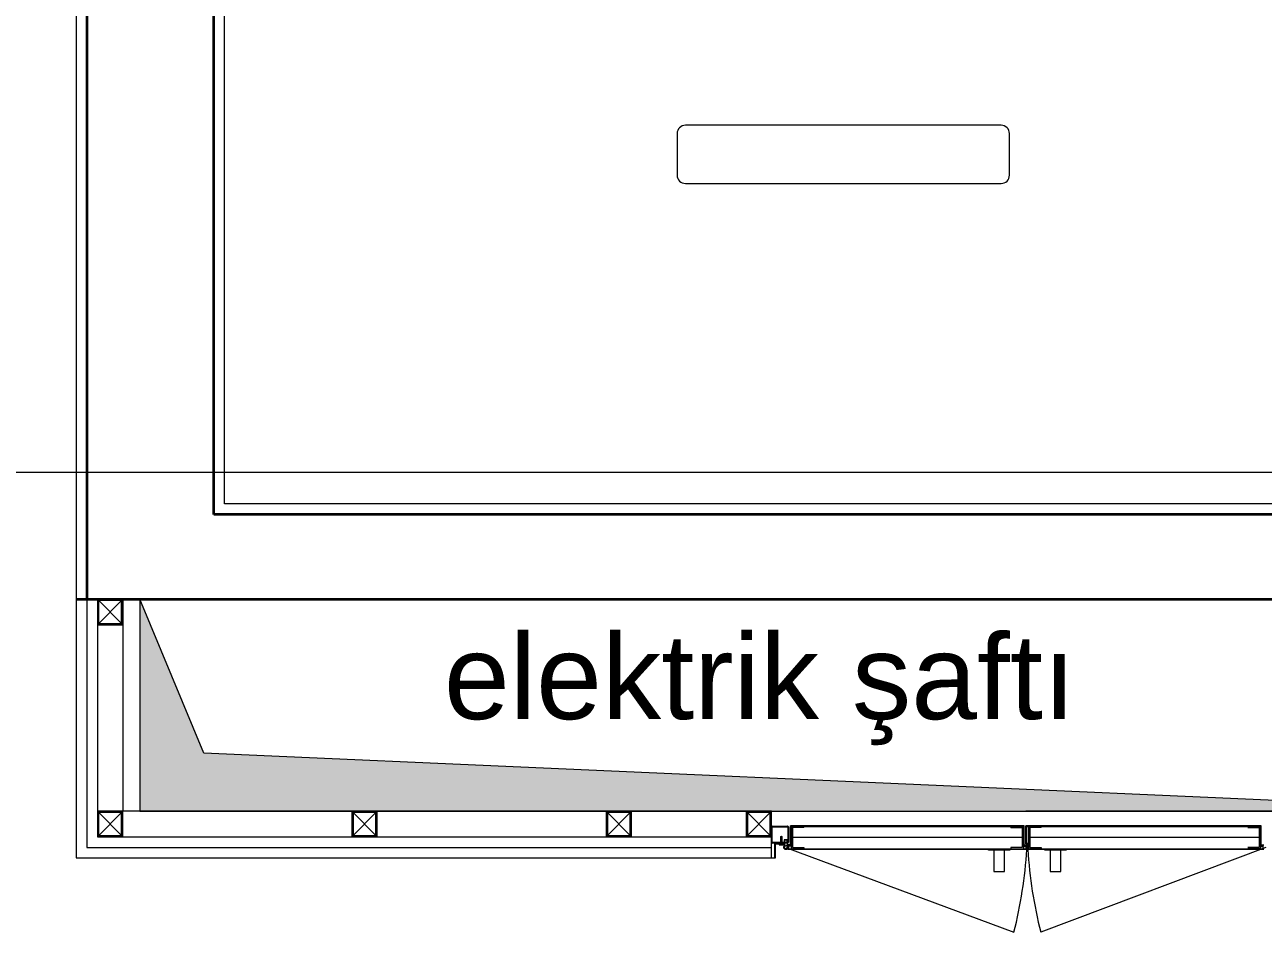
# Model space of a CAD drawing. Header units: centimetres. Extents: x 405464 to 563355, y 50011 to 66875.
# Drawn here: x 517623.6 to 517915.7, y 54660.9 to 54874.9 of the extents above; entities that cross this region are included whole.
import ezdxf
from ezdxf.enums import TextEntityAlignment as Align

# ---------------------------------------------------------------- set-up
doc = ezdxf.new("R2010")
doc.units = ezdxf.units.CM
doc.linetypes.add('DASHDOT', pattern=[25.4, 12.7, -6.35, 0, -6.35])
doc.linetypes.add('HIDDEN', pattern=[9.525, 6.35, -3.175])
doc.layers.get('0').update_dxf_attribs({"lineweight": 9})
for name, color, linetype, lineweight in [('0-KRCN-MİMARİ-220526', 8, 'Continuous', 9), ('A8-MATERIAALIT', 8, 'Continuous', 0), ('A_Aks', 30, 'DASHDOT', 9), ('A_Pencere Doğrama-Ex', 140, 'Continuous', 15), ('D_Aluminyum-RefEdit0', 140, 'Continuous', 18), ('D_Merkez', 51, 'Continuous', 13), ('D_Profil', 155, 'Continuous', 15), ('DV_Alcipan_Ylt', 93, 'BATTING', 9), ('DV_Masif', 2, 'Continuous', 35), ('DV_Siva', 30, 'Continuous', 9), ('G_0.13', 145, 'Continuous', 13), ('M00_Mahal_No$0$MH_Alan', 51, 'Continuous', 9), ('TR_Genel', 251, 'Continuous', 9), ('Y-GORUNUS_DAHAINCE', 251, 'Continuous', 13), ('Y-PROFIL', 1, 'Continuous', 0), ('Y-PROFILE-STEEL', 1, 'Continuous', 18), ('Y-SIVA', 61, 'Continuous', 13), ('YZ_Notlar', 20, 'Continuous', 9)]:
    doc.layers.add(name, color=color, linetype=linetype, lineweight=lineweight)
doc.layers.add('Y-ALCIPAN KIRMIZI', color=7, linetype='Continuous', lineweight=20, true_color=0xff0a0a)
doc.styles.add('Ince', font='arial.ttf')
doc.styles.add('M00_Mahal_No$0$Kalin01', font='swissk.ttf')
doc.styles.add('M00_Mahal_No$0$Normal', font='swiss.ttf')
doc.styles.add('MAHAL', font='swissc.ttf')
doc.linetypes.add('BATTING', pattern='A,0.0001,-0.1,[134,ltypeshp.shx,S=0.1,R=0,X=-0.1,Y=0],-0.2,[134,ltypeshp.shx,S=0.1,R=180,X=0.1,Y=0],-0.1', length=0.4001)

# ---------------------------------------------------------------- blocks, each defined once
blk = doc.blocks.new('RUUVIP')
for p, q in [((-5.4, 19), (-5.4, 20.1)), ((-5.4, 20.1), (5.4, 20.1)), ((5.4, 19), (-5.4, 19)), ((-4.2, 20.1), (-3.3, 21.1)), ((-1.4, 17.8), (-1.9, 17.3)), ((-1.9, 17.3), (1.9, 16.7)), ((-1.9, 17.3), (-1.4, 17)), ((-1.4, 16.5), (-1.9, 16)), ((-1.9, 16), (1.9, 15.3)), ((-1.9, 16), (-1.4, 15.6)), ((-1.4, 15.1), (-1.9, 14.7)), ((-1.9, 14.7), (1.9, 14)), ((-1.9, 14.7), (-1.4, 14.3)), ((-1.4, 13.8), (-1.9, 13.3)), ((-1.9, 13.3), (1.9, 12.7)), ((-1.9, 13.3), (-1.4, 12.9)), ((-1.4, 12.5), (-1.9, 12)), ((-1.9, 12), (1.9, 11.3)), ((-1.9, 12), (-1.4, 11.6)), ((-1.4, 11.1), (-1.9, 10.6)), ((-1.9, 10.6), (1.9, 10)), ((-1.9, 10.6), (-1.4, 10.3)), ((-1.4, 9.8), (-1.9, 9.3)), ((-1.9, 9.3), (1.9, 8.6)), ((-1.9, 9.3), (-1.4, 8.9)), ((-1.4, 8.4), (-1.9, 8)), ((-1.9, 8), (1.9, 7.3)), ((-1.9, 8), (-1.4, 7.6)), ((-1.4, 7.1), (-1.9, 6.6)), ((-1.9, 6.6), (1.9, 6)), ((-1.9, 6.6), (-1.4, 6.2)), ((-1.4, 19), (-1.4, 17.8)), ((-1.4, 17), (-1.4, 16.5)), ((-1.4, 15.6), (-1.4, 15.1)), ((-1.4, 14.3), (-1.4, 13.8)), ((-1.4, 12.9), (-1.4, 12.5)), ((-1.4, 11.6), (-1.4, 11.1)), ((-1.4, 10.3), (-1.4, 9.8)), ((-1.4, 8.9), (-1.4, 8.4)), ((-1.4, 7.6), (-1.4, 7.1)), ((-1.4, 6.2), (-1.4, 0.8)), ((-0.6, 6), (-1.4, 6.2)), ((-1.4, 0.8), (0, 0)), ((-0.6, 0.8), (-0.6, 6)), ((0, 0), (-0.6, 0.8)), ((0, 0), (1.4, 0.8)), ((1.4, 17), (1.4, 19)), ((1.9, 16.7), (1.4, 17)), ((1.4, 16.2), (1.9, 16.7)), ((1.4, 15.7), (1.4, 16.2)), ((1.9, 15.3), (1.4, 15.7)), ((1.4, 14.9), (1.9, 15.3)), ((1.4, 14.4), (1.4, 14.9)), ((1.9, 14), (1.4, 14.4)), ((1.4, 13.5), (1.9, 14)), ((1.4, 13), (1.4, 13.5)), ((1.9, 12.7), (1.4, 13)), ((1.4, 12.2), (1.9, 12.7)), ((1.4, 11.7), (1.4, 12.2)), ((1.9, 11.3), (1.4, 11.7)), ((1.4, 10.8), (1.9, 11.3)), ((1.4, 10.4), (1.4, 10.8)), ((1.9, 10), (1.4, 10.4)), ((1.4, 9.5), (1.9, 10)), ((1.4, 9), (1.4, 9.5)), ((1.9, 8.6), (1.4, 9)), ((1.4, 8.2), (1.9, 8.6)), ((1.4, 7.7), (1.4, 8.2)), ((1.9, 7.3), (1.4, 7.7)), ((1.4, 6.8), (1.9, 7.3)), ((1.4, 6.3), (1.4, 6.8)), ((1.9, 6), (1.4, 6.3)), ((1.4, 5.5), (1.9, 6)), ((1.4, 0.8), (1.4, 5.5)), ((3.3, 21.1), (4.2, 20.1)), ((5.4, 20.1), (5.4, 19))]:
    blk.add_line(p, q)
blk.add_arc((0, 10.8), 10.8, 72.4592, 107.5408)
blk = doc.blocks.new('1_etap')
at = {"layer": 'TR_Genel'}
h = blk.add_hatch(color=8, dxfattribs=at)
h.dxf.hatch_style = 1
h.paths.add_polyline_path([(762.5, 2420), (762.5, 2370), (1087.5, 2370), (777.57, 2383.69)])
at = {"layer": 'Y-GORUNUS_DAHAINCE'}
h = blk.add_hatch(color=8, dxfattribs=at)
h.paths.add_polyline_path([(915.4, 2361.48, -1), (914.4, 2361.48, -1)])
h.paths.add_polyline_path([(914.5, 2361.48, 1), (915.3, 2361.48, 1)], flags=16)
at = {"color": 8}
for p, q in [((762.5, 2420), (762.5, 2370)), ((777.57, 2383.69), (762.5, 2420)), ((1087.5, 2420), (762.5, 2420)), ((762.5, 2420), (762.5, 2370)), ((1087.5, 2370), (777.57, 2383.69)), ((762.5, 2370), (1087.5, 2370)), ((762.5, 2370), (1087.5, 2370))]:
    blk.add_line(p, q, dxfattribs=at)
at = {"color": 8, "linetype": 'ByBlock', "lineweight": -2}
blk.add_lwpolyline([(889.22, 2529.83), (889.22, 2520.03, 0.414214), (891.18, 2518.07), (965.66, 2518.07, 0.414214), (967.62, 2520.03), (967.62, 2529.83, 0.414214), (965.66, 2531.79), (891.18, 2531.79, 0.414214)], format="xyb", close=True, dxfattribs=at)
at = {"color": 8, "ltscale": 40}
for points in [[(752.5, 2414), (758.5, 2414), (758.5, 2420), (752.5, 2420)], [(752.5, 2364), (758.5, 2364), (758.5, 2370), (752.5, 2370)], [(812.5, 2364), (818.5, 2364), (818.5, 2370), (812.5, 2370)], [(872.5, 2364), (878.5, 2364), (878.5, 2370), (872.5, 2370)]]:
    blk.add_lwpolyline(points, close=True, dxfattribs=at)
at = {"color": 8, "ltscale": 40, "elevation": 0}
blk.add_lwpolyline([(905.5, 2364), (911.5, 2364), (911.5, 2370), (905.5, 2370)], close=True, dxfattribs=at)
at = {"layer": 'A_Aks', "color": 8, "ltscale": 100}
blk.add_line((0, 2450), (1911.91, 2450), dxfattribs=at)
blk.add_line((0, 2450), (1911.91, 2450), dxfattribs=at)
at = {"layer": 'D_Aluminyum-RefEdit0', "color": 8}
for p, q in [((962.7, 2360.8, 0), (962.7, 2361, 0)), ((962.7, 2361, 0), (967.7, 2361, 0)), ((967.7, 2360.8, 0), (962.7, 2360.8, 0)), ((966.45, 2360.8, 0), (963.95, 2360.8, 0)), ((963.95, 2360.8, 0), (963.95, 2355.8, 0)), ((966.45, 2355.8, 0), (966.45, 2360.8, 0)), ((967.7, 2361, 0), (967.7, 2360.8, 0)), ((975.96, 2360.8, 0), (975.96, 2361, 0)), ((975.96, 2361, 0), (980.96, 2361, 0)), ((980.96, 2360.8, 0), (975.96, 2360.8, 0)), ((979.71, 2360.8, 0), (977.21, 2360.8, 0)), ((977.21, 2360.8, 0), (977.21, 2355.8, 0)), ((979.71, 2355.8, 0), (979.71, 2360.8, 0)), ((980.96, 2361, 0), (980.96, 2360.8, 0)), ((963.95, 2355.8, 0), (966.45, 2355.8, 0)), ((977.21, 2355.8, 0), (979.71, 2355.8, 0))]:
    blk.add_line(p, q, dxfattribs=at)
at = {"layer": 'D_Merkez', "color": 8, "ltscale": 0.015}
for points in [[(752.5, 2414), (758.5, 2420)], [(758.5, 2414), (752.5, 2420)], [(752.5, 2364), (758.5, 2370)], [(758.5, 2364), (752.5, 2370)], [(812.5, 2364), (818.5, 2370)], [(818.5, 2364), (812.5, 2370)], [(872.5, 2364), (878.5, 2370)], [(878.5, 2364), (872.5, 2370)]]:
    blk.add_lwpolyline(points, dxfattribs=at)
at = {"layer": 'D_Merkez', "color": 8, "ltscale": 0.015, "elevation": 0}
for points in [[(905.5, 2364), (911.5, 2370)], [(911.5, 2364), (905.5, 2370)]]:
    blk.add_lwpolyline(points, dxfattribs=at)
at = {"layer": 'D_Profil', "color": 8, "ltscale": 40}
for points in [[(752.8, 2414.3), (758.2, 2414.3), (758.2, 2419.7), (752.8, 2419.7)], [(752.8, 2364.3), (758.2, 2364.3), (758.2, 2369.7), (752.8, 2369.7)], [(812.8, 2364.3), (818.2, 2364.3), (818.2, 2369.7), (812.8, 2369.7)], [(872.8, 2364.3), (878.2, 2364.3), (878.2, 2369.7), (872.8, 2369.7)]]:
    blk.add_lwpolyline(points, close=True, dxfattribs=at)
at = {"layer": 'D_Profil', "color": 8, "ltscale": 40, "elevation": 0}
blk.add_lwpolyline([(905.8, 2364.3), (911.2, 2364.3), (911.2, 2369.7), (905.8, 2369.7)], close=True, dxfattribs=at)
at = {"layer": 'DV_Alcipan_Ylt', "color": 8, "ltscale": 5}
for p, q in [((970.65, 2363.8, 0), (916.45, 2363.8, 0)), ((1026.55, 2363.8, 0), (972.4, 2363.8, 0))]:
    blk.add_line(p, q, dxfattribs=at)
at = {"layer": 'DV_Masif', "color": 8}
for p, q in [((750, 2570), (750, 2420)), ((780, 2440), (780, 2570)), ((1070, 2440), (780, 2440)), ((747.5, 2420), (1100, 2420))]:
    blk.add_line(p, q, dxfattribs=at)
at = {"layer": 'DV_Siva', "color": 8}
for p, q in [((782.5, 2442.5), (782.5, 3057.5)), ((747.5, 2582.5), (747.5, 2420)), ((1067.5, 2442.5), (782.5, 2442.5))]:
    blk.add_line(p, q, dxfattribs=at)
at = {"layer": 'G_0.13', "color": 8}
for p, q in [((758.5, 2420), (758.5, 2370)), ((911.5, 2370, 0), (752.5, 2370)), ((1097.5, 2370), (971.5, 2370, 0))]:
    blk.add_line(p, q, dxfattribs=at)
at = {"layer": 'Y-ALCIPAN KIRMIZI', "color": 8}
for p, q in [((747.5, 2420), (747.5, 2359)), ((750, 2420), (750, 2361.5)), ((752.5, 2420), (752.5, 2364)), ((911.5, 2359, 0), (911.5, 2370, 0)), ((752.5, 2364), (911.5, 2364)), ((750, 2361.5), (911.5, 2361.5)), ((747.5, 2359), (911.5, 2359))]:
    blk.add_line(p, q, dxfattribs=at)
at = {"layer": 'Y-GORUNUS_DAHAINCE', "color": 8}
for p, q in [((915.3, 2363.28), (914.5, 2363.28)), ((914.5, 2363.28), (914.5, 2362.48)), ((915.2, 2363.18), (914.6, 2363.18)), ((914.6, 2363.18), (914.6, 2362.48)), ((915.2, 2362.48), (915.2, 2363.18)), ((915.3, 2362.48), (915.3, 2363.28)), ((914.6, 2362.48), (914.6, 2361.88)), ((915.2, 2362.48), (915.2, 2361.88))]:
    blk.add_line(p, q, dxfattribs=at)
at = {"layer": 'Y-GORUNUS_DAHAINCE', "color": 8, "linetype": 'HIDDEN', "ltscale": 10}
for p, q in [((914.9, 2361.48, 0), (968.66, 2341.48, 0)), ((1028.1, 2361.48, 0), (974.99, 2341.48, 0))]:
    blk.add_line(p, q, dxfattribs=at)
at = {"layer": 'Y-GORUNUS_DAHAINCE', "color": 8}
for radius in [0.5, 0.4]:
    blk.add_circle((914.9, 2361.48), radius, dxfattribs=at)
at = {"layer": 'Y-GORUNUS_DAHAINCE', "color": 8, "linetype": 'HIDDEN', "ltscale": 10}
for centre, start, end in [((868.75, 2367.05, 0), 345.6454, 356.6361), ((1074.91, 2367.05, 0), 183.3639, 194.3546)]:
    blk.add_arc(centre, 103.13, start, end, dxfattribs=at)
at = {"layer": 'Y-PROFIL', "color": 8}
for p, q in [((971.1, 2366.6, 0), (916, 2366.6, 0)), ((916, 2361.93), (916, 2366.6)), ((916.15, 2366.45), (916.15, 2361.15)), ((916.15, 2366.45, 0), (970.95, 2366.45, 0)), ((919.15, 2366.45), (916.15, 2366.45)), ((916.15, 2366.45), (916.15, 2361.78)), ((919.15, 2366.15), (916.45, 2366.15)), ((916.45, 2366.15), (916.45, 2361.45)), ((919.15, 2366.15), (919.15, 2366.45)), ((967.95, 2366.15, 0), (967.95, 2366.45, 0)), ((967.95, 2366.15, 0), (970.65, 2366.15, 0)), ((970.65, 2366.15, 0), (970.65, 2361.45, 0)), ((970.95, 2366.45, 0), (970.95, 2361.15, 0)), ((970.95, 2366.45, 0), (970.95, 2361.78, 0)), ((971.1, 2361.93, 0), (971.1, 2366.6, 0)), ((1027, 2366.6, 0), (971.5, 2366.6, 0)), ((971.5, 2362.33, 0), (971.5, 2366.6, 0)), ((971.65, 2366.45, 0), (971.65, 2362.48, 0)), ((971.65, 2366.45, 0), (1026.85, 2366.45, 0)), ((972.1, 2366.45, 0), (972.1, 2361.15, 0)), ((975.1, 2366.15, 0), (972.4, 2366.15, 0)), ((972.4, 2366.15, 0), (972.4, 2361.45, 0)), ((975.1, 2366.15, 0), (975.1, 2366.45, 0)), ((1023.85, 2366.45, 0), (1026.85, 2366.45, 0)), ((1023.85, 2366.15, 0), (1026.55, 2366.15, 0)), ((1026.55, 2366.15, 0), (1026.55, 2361.45, 0)), ((1026.85, 2366.45, 0), (1026.85, 2361.78, 0)), ((1026.85, 2366.45, 0), (1026.85, 2361.15, 0)), ((1027, 2361.93, 0), (1027, 2366.6, 0)), ((915.95, 2362.08), (915.4, 2362.08)), ((915.4, 2362.08), (915.4, 2361)), ((971.7, 2361, 0), (915.4, 2361, 0)), ((915.55, 2361.15), (915.55, 2361.93)), ((915.55, 2361.93), (915.95, 2361.93)), ((915.55, 2361.15, 0), (971.55, 2361.15, 0)), ((915.55, 2361.15), (919.15, 2361.15)), ((915.6, 2361.78), (915.6, 2361.93)), ((915.6, 2361.93), (916, 2361.93)), ((916.15, 2361.78), (915.6, 2361.78)), ((915.95, 2361.93), (915.95, 2362.08)), ((916.45, 2361.45), (919.15, 2361.45)), ((919.15, 2361.45), (919.15, 2361.15)), ((967.95, 2361.45, 0), (967.95, 2361.15, 0)), ((970.65, 2361.45, 0), (967.95, 2361.45, 0)), ((970.95, 2361.78, 0), (971.5, 2361.78, 0)), ((971.5, 2361.93, 0), (971.1, 2361.93, 0)), ((971.15, 2361.93, 0), (971.15, 2362.08, 0)), ((971.15, 2362.08, 0), (971.7, 2362.08, 0)), ((971.55, 2361.93, 0), (971.15, 2361.93, 0)), ((971.95, 2362.33, 0), (971.5, 2362.33, 0)), ((971.5, 2361.78, 0), (971.5, 2361.93, 0)), ((971.55, 2361.15, 0), (971.55, 2361.93, 0)), ((971.65, 2362.48, 0), (972.1, 2362.48, 0)), ((971.7, 2362.08, 0), (971.7, 2361, 0)), ((971.95, 2361, 0), (971.95, 2362.33, 0)), ((1027.6, 2361, 0), (971.96, 2361, 0)), ((972.1, 2362.48, 0), (972.1, 2361.15, 0)), ((972.1, 2361.15, 0), (1027.45, 2361.15, 0)), ((972.4, 2361.45, 0), (975.1, 2361.45, 0)), ((975.1, 2361.45, 0), (975.1, 2361.15, 0)), ((1026.55, 2361.45, 0), (1023.85, 2361.45, 0)), ((1026.85, 2361.15, 0), (1023.85, 2361.15, 0)), ((1026.85, 2361.78, 0), (1027.4, 2361.78, 0)), ((1027.4, 2361.93, 0), (1027, 2361.93, 0)), ((1027.05, 2361.93, 0), (1027.05, 2362.08, 0)), ((1027.05, 2362.08, 0), (1027.6, 2362.08, 0)), ((1027.45, 2361.93, 0), (1027.05, 2361.93, 0)), ((1027.4, 2361.78, 0), (1027.4, 2361.93, 0)), ((1027.45, 2361.15, 0), (1027.45, 2361.93, 0))]:
    blk.add_line(p, q, dxfattribs=at)
at = {"layer": 'Y-PROFILE-STEEL', "color": 8}
for p, q in [((911.5, 2362.69, 0), (911.5, 2366.29, 0)), ((911.65, 2362.69, 0), (911.65, 2366.29, 0)), ((911.7, 2366.49, 0), (915.3, 2366.49, 0)), ((911.7, 2366.34, 0), (915.3, 2366.34, 0)), ((915.35, 2366.29, 0), (915.35, 2362.69, 0)), ((915.5, 2366.29, 0), (915.5, 2362.69, 0)), ((915.3, 2362.64, 0), (911.7, 2362.64, 0)), ((915.3, 2362.49, 0), (911.7, 2362.49, 0)), ((912.3, 2362.3), (914.46, 2362.3)), ((912.3, 2362.3), (914.46, 2362.3)), ((912.3, 2359), (912.3, 2362.3)), ((914.46, 2362.24), (912.3, 2362.24)), ((914.46, 2362.24), (912.3, 2362.24)), ((912.36, 2362.3), (912.36, 2358.94)), ((913.56, 2362.43), (913.56, 2362.49)), ((913.56, 2362.49), (914.46, 2362.49)), ((913.56, 2362.43), (913.56, 2362.49)), ((913.56, 2362.49), (914.46, 2362.49)), ((914.46, 2362.43), (913.56, 2362.43)), ((914.46, 2362.43), (913.56, 2362.43)), ((914.5, 2362.34), (914.5, 2362.39)), ((914.5, 2362.34), (914.5, 2362.39)), ((914.56, 2362.39), (914.56, 2362.34)), ((914.56, 2362.39), (914.56, 2362.34)), ((909.22, 2358.94), (909.22, 2359)), ((909.22, 2359), (912.3, 2359)), ((912.36, 2358.94), (909.22, 2358.94))]:
    blk.add_line(p, q, dxfattribs=at)
for centre, radius, start, end in [((911.7, 2366.29, 0), 0.2, 90, 180), ((911.7, 2366.29, 0), 0.05, 90, 180), ((915.3, 2366.29, 0), 0.2, 360, 90), ((915.3, 2366.29, 0), 0.05, 0, 90), ((911.7, 2362.69, 0), 0.2, 180, 270), ((911.7, 2362.69, 0), 0.05, 180, 270), ((914.46, 2362.39), 0.1, 0, 90), ((914.46, 2362.39), 0.1, 0, 90), ((914.46, 2362.39), 0.04, 0, 90), ((914.46, 2362.39), 0.04, 0, 90), ((914.46, 2362.34), 0.04, 269.958, 0), ((914.46, 2362.34), 0.1, 270, 0), ((914.46, 2362.34), 0.04, 269.958, 0), ((914.46, 2362.34), 0.1, 270, 0), ((915.3, 2362.69, 0), 0.2, 270, 360), ((915.3, 2362.69, 0), 0.05, 270, 360)]:
    blk.add_arc(centre, radius, start, end, dxfattribs=at)
at = {"layer": 'Y-SIVA', "color": 8}
blk.add_line((911.5, 2364.06), (911.5, 2366.1), dxfattribs=at)
at = {"layer": 'A8-MATERIAALIT', "color": 8, "xscale": -0.09999999962747098, "yscale": 0.09999999962747098, "zscale": 0.09999999962747098, "rotation": 180}
blk.add_blockref('RUUVIP', (913.83, 2364.14), dxfattribs=at)
blk.add_blockref('RUUVIP', (913.83, 2364.14), dxfattribs=at)
at = {"color": 8, "linetype": 'ByBlock', "lineweight": -2}
for tag, height, style, p in [('MAHALNO', 15.68, 'M00_Mahal_No$0$Kalin01', (-1403.52, 5183, -22.72)), ('MAHALADI', 25.09, 'M00_Mahal_No$0$Normal', (-1403.52, 5151.64, -22.72)), ('MAHALNO', 9.8, 'M00_Mahal_No$0$Kalin01', (-1049.84, 5038.22)), ('MAHALADI', 15.68, 'M00_Mahal_No$0$Normal', (-1049.84, 5018.62)), ('MAHALNO', 19.6, 'M00_Mahal_No$0$Kalin01', (585.19, 4515.87)), ('MAHALADI', 31.36, 'M00_Mahal_No$0$Normal', (585.19, 4476.67)), ('MAHALNO', 19.6, 'M00_Mahal_No$0$Kalin01', (543.65, 3917.94)), ('MAHALADI', 31.36, 'M00_Mahal_No$0$Normal', (543.65, 3878.74)), ('MAHALNO', 19.6, 'M00_Mahal_No$0$Kalin01', (175.42, 3438.17)), ('MAHALADI', 31.36, 'M00_Mahal_No$0$Normal', (175.42, 3398.97)), ('MAHALNO', 15.68, 'M00_Mahal_No$0$Kalin01', (662.5, 3278.68)), ('MAHALADI', 25.09, 'M00_Mahal_No$0$Normal', (662.5, 3247.32)), ('MAHALNO', 9.8, 'M00_Mahal_No$0$Kalin01', (928.42, 2524.93)), ('MAHALADI', 15.68, 'M00_Mahal_No$0$Normal', (928.42, 2505.33)), ('MAHALNO', 19.6, 'M00_Mahal_No$0$Kalin01', (683.01, 1295.87)), ('MAHALADI', 31.36, 'M00_Mahal_No$0$Normal', (683.01, 1256.67))]:
    blk.add_attdef(tag, text='', height=height, dxfattribs=dict(at, style=style)).set_placement(p, align=Align.MIDDLE_CENTER)
at = {"layer": 'A_Pencere Doğrama-Ex', "color": 8, "style": 'MAHAL'}
for p in [(163.41, 4608.46), (585.7, 4362.45), (584.07, 3781.1), (404.74, 3207.04), (477.62, 2356.77), (647.13, 1093.28), (160.83, 91.11)]:
    blk.add_attdef('KOT', p, '', height=10, dxfattribs=at)
at = {"layer": 'M00_Mahal_No$0$MH_Alan', "color": 8, "style": 'M00_Mahal_No$0$Normal'}
for height, p in [(25.09, (-1403.52, 5114.01, -22.72)), (15.68, (-1049.84, 4995.1)), (31.36, (585.19, 4429.63)), (31.36, (543.65, 3831.7)), (31.36, (175.42, 3351.93)), (25.09, (662.5, 3209.69)), (15.68, (928.42, 2481.81)), (31.36, (683.01, 1209.63))]:
    blk.add_attdef('ALAN', text='', height=height, dxfattribs=at).set_placement(p, align=Align.MIDDLE_CENTER)
at = {"layer": 'YZ_Notlar', "color": 8, "style": 'Ince'}
blk.add_text('elektrik şaftı', height=20, dxfattribs=at).set_placement((908.75, 2401.74), align=Align.MIDDLE_CENTER)
blk = doc.blocks.new('A$C9e52caec')
at = {"color": 8}
blk.add_blockref('1_etap', (12530, 57), dxfattribs=at)

msp = doc.modelspace()

# ---------------------------------------------------------------- block references
at = {"layer": '0-KRCN-MİMARİ-220526', "rotation": 359.999999999997}
msp.add_blockref('A$C9e52caec', (504358.27, 52262.37, 74), dxfattribs=at)

doc.saveas('drawing.dxf')
